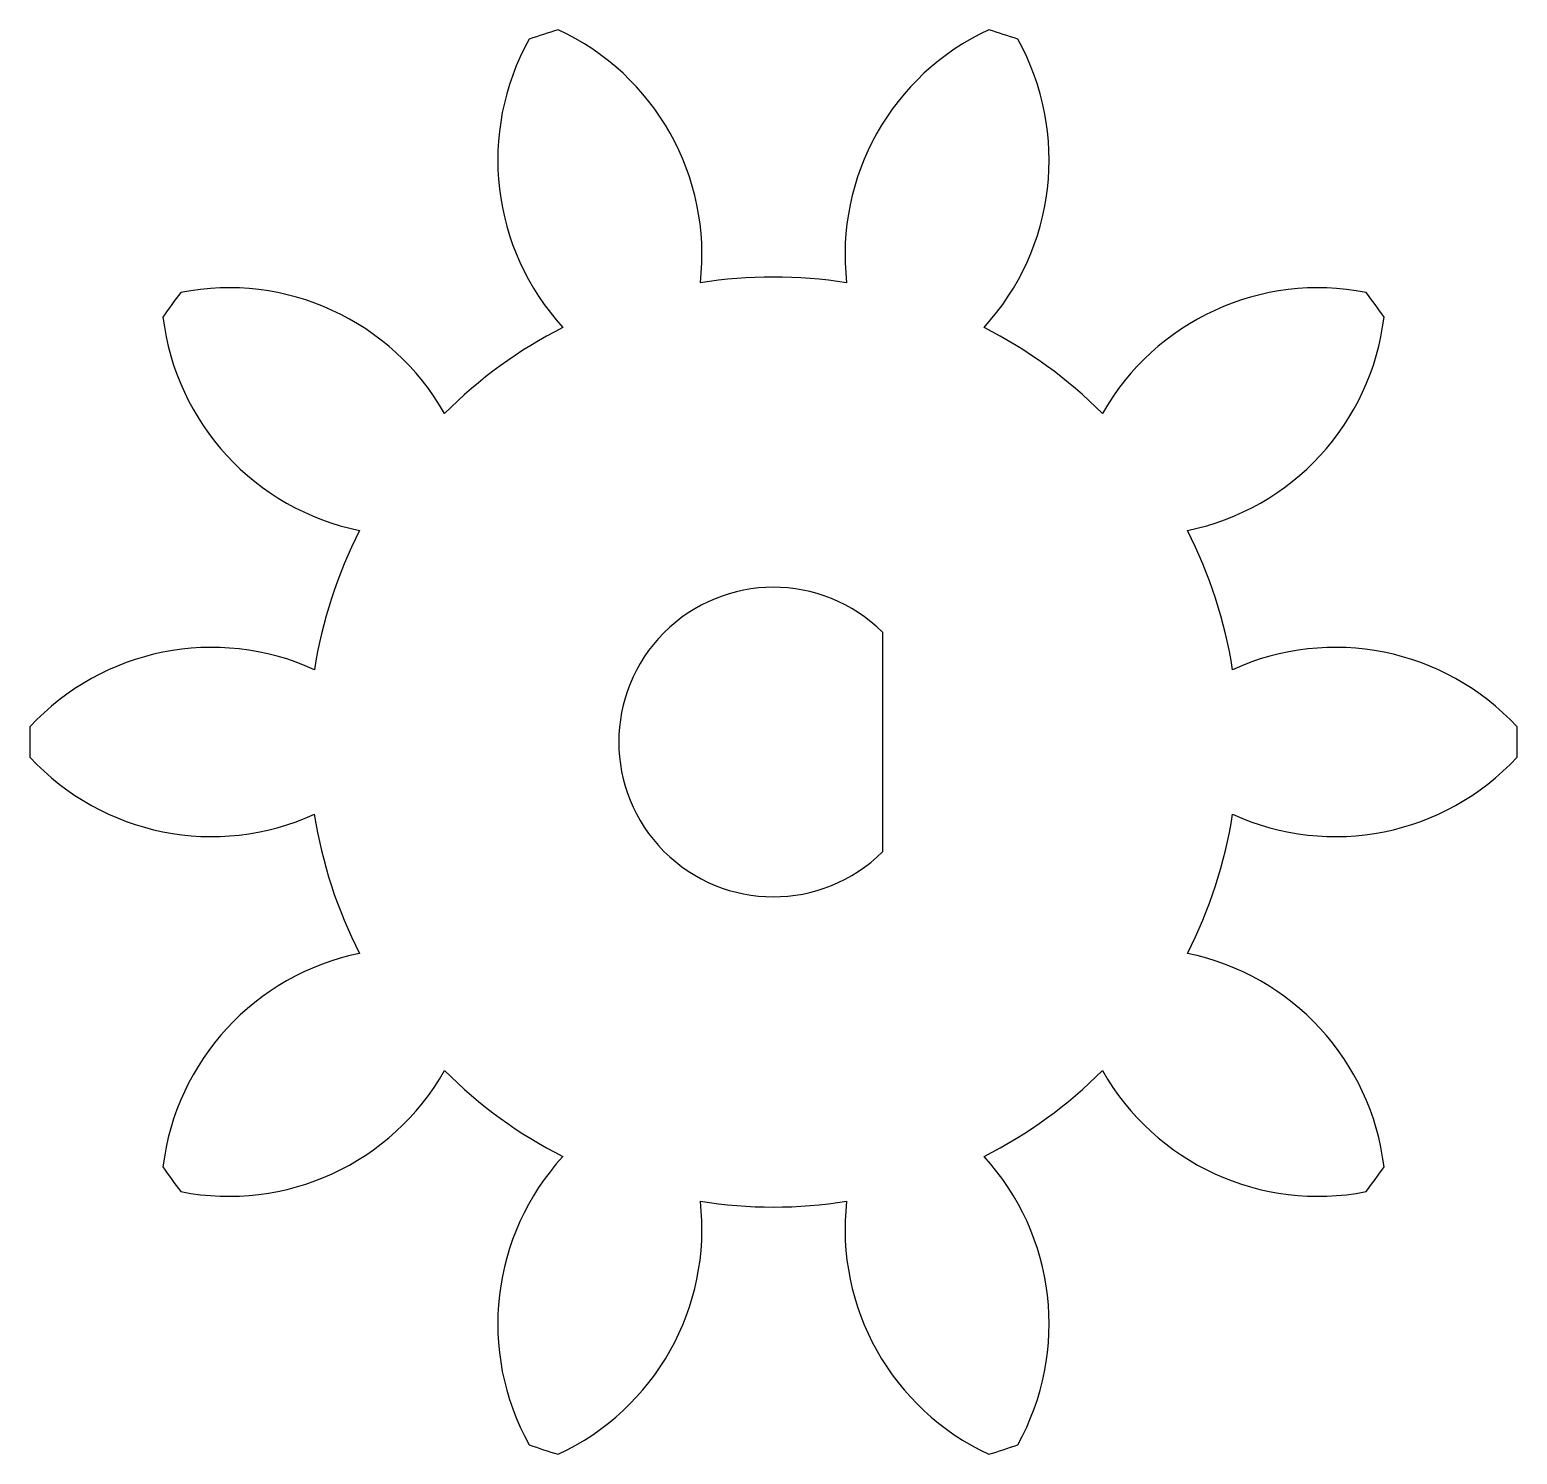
# Paper-space layout 'Sheet1' of a CAD drawing. Header units: millimetres. Extents: x 66.5 to 81.5, y 224.6 to 238.9.
import ezdxf

# ---------------------------------------------------------------- set-up
doc = ezdxf.new("R2010")
doc.units = ezdxf.units.MM

psp = doc.layouts.new('Sheet1')

# ---------------------------------------------------------------- linework, layer by layer
at = {"color": 7, "linetype": 'Continuous', "lineweight": 25}
psp.add_line((75.055, 232.846), (75.055, 230.634), dxfattribs=at)
for centre, radius, start, end in [((73.675, 237.607), 2.5, 150.8575, 222.4887), ((73.955, 231.74), 7.5, 106.8241, 109.1759), ((70.734, 236.651), 2.5, 353.5113, 65.1425), ((77.177, 236.651), 2.5, 114.8575, 186.4887), ((74.235, 237.607), 2.5, 317.5113, 29.1425), ((73.955, 231.74), 7.5, 70.8241, 73.1759), ((73.955, 231.74), 4.687, 80.9437, 99.0563), ((73.955, 231.74), 7.5, 142.8241, 145.1759), ((68.463, 233.819), 2.5, 29.5113, 101.1425), ((79.448, 233.819), 2.5, 78.8575, 150.4887), ((73.955, 231.74), 7.5, 34.8241, 37.1759), ((70.281, 236.322), 2.5, 186.8575, 258.4887), ((77.63, 236.322), 2.5, 281.5113, 353.1425), ((73.955, 231.74), 4.687, 116.9437, 135.0563), ((73.955, 231.74), 4.687, 44.9437, 63.0563), ((73.955, 231.74), 4.686, 152.9437, 171.0563), ((73.955, 231.74), 4.687, 8.9437, 27.0563), ((73.955, 231.74), 1.56, 45.1601, 314.8399), ((68.29, 230.194), 2.5, 65.5113, 137.1425), ((79.621, 230.194), 2.5, 42.8575, 114.4887), ((73.955, 231.74), 7.5, 178.8241, 181.1759), ((73.955, 231.74), 7.5, 358.8241, 1.1759), ((68.29, 233.287), 2.5, 222.8575, 294.4887), ((79.621, 233.287), 2.5, 245.5113, 317.1425), ((73.955, 231.74), 4.687, 188.9437, 207.0563), ((73.955, 231.74), 4.687, 332.9437, 351.0563), ((70.281, 227.159), 2.5, 101.5113, 173.1425), ((77.63, 227.159), 2.5, 6.8575, 78.4887), ((68.463, 229.661), 2.5, 258.8575, 330.4887), ((73.955, 231.74), 4.687, 224.9437, 243.0563), ((73.955, 231.74), 4.687, 296.9437, 315.0563), ((79.448, 229.661), 2.5, 209.5113, 281.1425), ((73.675, 225.874), 2.5, 137.5113, 209.1425), ((74.235, 225.874), 2.5, 330.8575, 42.4887), ((73.955, 231.74), 7.5, 214.8241, 217.1759), ((73.955, 231.74), 7.5, 322.8241, 325.1759), ((70.734, 226.83), 2.5, 294.8575, 6.4887), ((73.955, 231.74), 4.687, 260.9437, 279.0563), ((77.177, 226.83), 2.5, 173.5113, 245.1425), ((73.955, 231.74), 7.5, 250.8241, 253.1759), ((73.955, 231.74), 7.5, 286.8241, 289.1759)]:
    psp.add_arc(centre, radius, start, end, dxfattribs=at)

doc.saveas('drawing.dxf')
